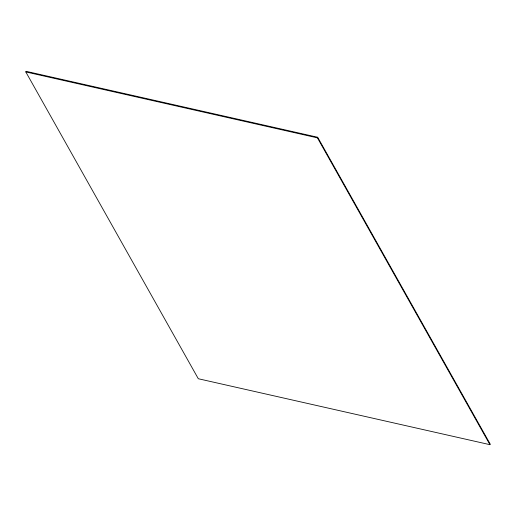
<?xml version="1.0" encoding="UTF-8"?>
<svg xmlns="http://www.w3.org/2000/svg" width="516" height="516" viewBox="0 0 516 516"><rect width="100%" height="100%" fill="white"/><g stroke="black" fill="none" stroke-linecap="round" stroke-linejoin="round"><path stroke-width="0.77" d="M25.8 71.924L26.064 71.318L317.695 137.262L490.2 444.076L489.936 444.682L198.305 378.738L25.8 71.924L317.43 137.862L489.936 444.682M317.43 137.862L317.695 137.262"/></g></svg>
